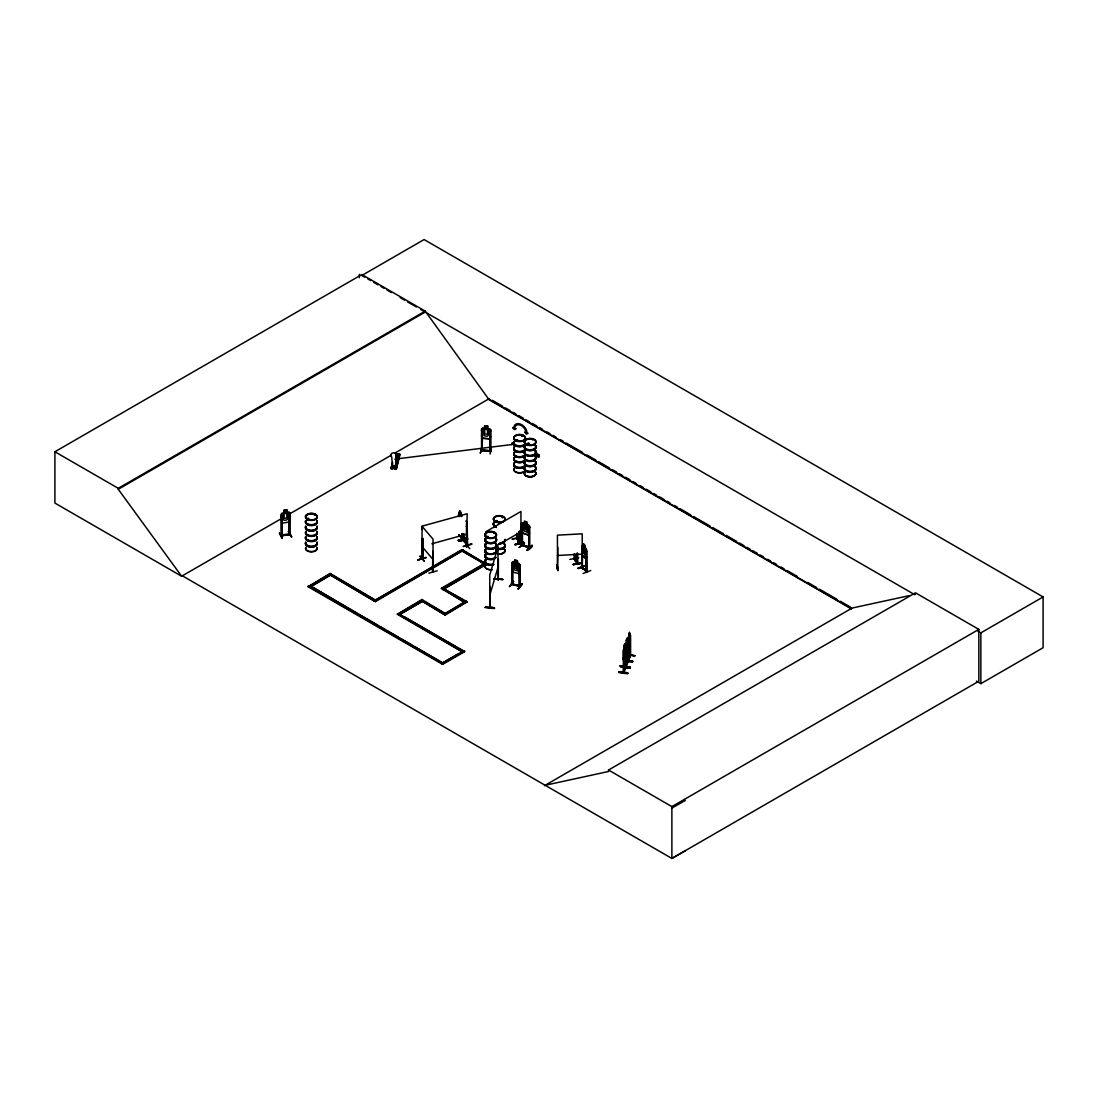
<?xml version="1.0" encoding="UTF-8"?>
<svg xmlns="http://www.w3.org/2000/svg" width="1098" height="1098" viewBox="0 0 1098 1098"><rect width="100%" height="100%" fill="white"/><g stroke="black" fill="none" stroke-linecap="round" stroke-linejoin="round"><path stroke-width="1.5" d="M462.629 534.067L462.67 539.2L462.231 537.91M467.213 545.212L463.246 540.422L463.315 533.642M463.685 540.847L463.974 533.999M463.631 540.889L463.274 539.612L463.727 540.161M625.627 667.296L623.733 671.949M625.887 643.593L625.119 667.968M625.64 666.184L626.244 665.663L625.64 666.061M626.203 665.717L628.097 661.051M627.493 662.135L628.303 637.389L628.138 661.847M628.715 660.31L628.331 659.473L628.687 660.241M630.06 656.069L630.266 635.234L630.005 655.945M630.609 655.643L630.581 635.275M498.08 578.55L498.341 579.868L498.382 559.06M485.22 607.606C491.973 605.08 502.431 610.749 485.302 607.249M494.429 608.457L485.289 607.331M395.472 467.103L396.104 457.358A3.116 2.512 14.2 0 0 396.104 453.776A3.116 2.512 14.2 0 0 391.753 453.405A3.116 2.512 14.2 0 0 391.753 457.001L392.411 466.732M625.38 652.459L625.064 655.465M628.399 647.504L630.252 640.45M630.046 643.455L630.156 640.436M467.034 545.624L466.321 545.884L467.391 545.788M618.778 672.429C636.483 675.97 624.501 670.274 618.778 672.443M621.248 666.266L621.029 666.911L630.115 668.147C624.707 665.951 609.376 664.894 630.348 667.131L630.128 667.996L621.043 666.774M623.76 660.118C630.485 660.886 641.15 662.739 623.774 659.733M630.238 667.776L621.029 666.911M630.334 667.213L621.262 665.923M521.605 545.281L521.756 523.458L524.432 523.622L524.35 521.001L526.944 521.948L528.097 530.512L526.807 532.036L524.377 531.158L523.087 528.701L523.087 524.034L524.377 523.664M521.756 545.335L521.825 544.334L522.552 545.308M529.675 547.861L528.811 547.12M417.707 560.035L426.065 557.372M426.065 557.674L417.611 560.035L425.969 557.592M393.304 466.485L394.251 465.813L393.564 465.511M393.949 466.76L394.072 465.634M623.527 649.426L623.28 672.745L625.352 667.57M625.778 666.925L626.025 666.157M628.852 636.291L628.481 660.776L630.609 655.602M577.63 553.612L577.658 563.823L574.213 558.086L574.94 558.539M577.315 563.837C572.442 557.66 575.558 561.105 574.872 554.174M574.638 558.8L577.644 562.972M577.342 553.159L577.356 563.892L577.04 553.214M309.06 519.148C307.769 520.04 307.577 517.446 308.689 519.23M307.179 519.546A5.902 3.404 0 0 1 308.401 518.997L307.728 518.558M315.016 515.168L314.275 515.14L315.277 515.058M487.059 536.551L486.977 537.347M487.224 537.21L488.212 536.551M495.994 520.562L495.514 521.536M495.871 521.193L496.763 521.015M494.375 533.477L493.661 533.134L494.567 533.367M496.31 521.44L496.433 520.644L495.596 520.919M496.543 520.685L497.023 521.303L495.733 521.509M502.211 517.556L502.582 516.966M502.664 517.556L502.294 517.625M482.557 428.234L481.555 428.961L481.583 450.853L490.641 451.511L490.655 429.675L487.622 428.549L487.622 426.051L484.575 425.873L487.622 426.051M481.542 429.03L484.589 428.316L484.685 425.9M482.338 430.54L481.5 430.485L482.338 430.54L482.228 450.907L482.379 430.361M481.542 435.728L482.557 438.143M489.612 438.788L482.475 438.28L489.612 438.788L490.655 436.386M482.049 447.6L480.279 453.323L482.008 447.6M481.583 450.825C481.185 450.056 484.685 450.482 490.641 450.77M481.473 449.837L490.545 450.77M489.571 428.769L482.502 428.206M489.763 430.938L490.586 431.006L489.763 430.938L489.79 451.511L489.859 450.496M490.037 454.092L491.382 448.698M569.835 559.39L578.783 557.743M556.892 565.182L557.839 570.603L556.7 565.209M391.135 468.654L391.753 465.566L391.739 468.119L395.637 468.448L396.007 467.419L396.364 469.066L400.015 454.627L395.033 453.666L399.645 454.05L395.994 468.873M391.053 468.654L392.645 462.217M392.329 468.585L391.382 468.366L392.604 463.548M393.015 465.868L394.429 465.991L393.015 465.868L393.015 468.091M393.482 466.307L393.962 465.538L393.729 466.636M394.429 468.215L394.429 465.991M391.382 468.352L396.007 468.736L394.758 468.956L398.505 454.531M395.06 468.805L398.739 454.229M395.349 468.997L398.999 454.558M395.445 469.011L399.645 454.298M395.747 469.038L399.645 454.05M396.337 469.079L399.301 454.599M517.254 538.898L516.636 537.718L517.254 538.157M519.793 543.414L516.636 537.718M516.636 538.459L519.601 542.316M519.519 542.288L519.45 543.592L519.478 531.171M586.565 556.782L585.989 558.841L582.269 555.286L581.775 545.637L582.228 567.858L582.544 555.876M586.62 556.837L586.071 558.813L582.269 555.286M489.9 586.881L490.12 607.743L489.749 606.988M493.633 578.879L502.925 579.442L493.716 578.55M489.694 607.688L490.175 606.974M497.847 579.758L498.067 546.694L489.763 575.023L489.749 607.729M489.763 595.336L498.067 567.007M582.228 567.076L581.748 566.458L582.324 567.872L582.187 533.82L557.427 535.165L557.51 568.064L557.839 547.49M459.17 541.369L467.611 539.022M516.554 440.71L516.952 439.79M516.705 440.01L518.036 440.435M522.14 435.481L522.703 436.084M522.511 435.604L521.893 436.112M527.246 444.498L527.438 444.621M528.605 444.498L527.616 443.729M532.544 439.914L532.804 439.447M288.76 533.93L280.841 535.083L281.815 534.946M280.827 535.865L289.748 534.287M289.68 533.779L288.856 534.644L289.748 533.546M577.891 568.599L585.879 565.772M288.801 521.989L289.845 519.34L288.87 522.058L281.966 523.211L281.074 514.18L281.994 513.123L288.815 511.929L289.886 512.684L289.68 534.52M624.021 645.953L624.68 644.087L624.652 646.722M626.382 640.12L627.04 638.267L627.013 640.903M628.893 633.93C630.074 629.429 630.362 641.74 628.783 643.799L628.427 642.659M624.021 646.791L624.433 645.748M626.382 640.957L626.807 639.928M628.893 634.768L629.319 633.738M623.431 649.467L625.352 645.844M625.805 643.648L627.713 640.024M628.317 637.444L630.032 633.395L630.197 655.588L628.715 659.665M627.562 641.891L627.946 662.204M626.176 646.118L626.011 666.953L626.34 639.983M628.687 639.928L628.495 660.721M623.897 653.818L624.556 647.546L623.65 672.786L623.884 645.802L623.884 648.3M625.146 655.437L623.417 659.5L625.037 655.424M627.411 649.604L625.791 653.681L627.507 649.604M628.852 646.146L629.923 643.401M626.011 654.573L635.097 655.808L625.901 654.477M628.18 659.939L628.166 660.735L630.225 654.82M627.411 639.681L627.727 661.682L625.544 667.323M623.691 672.69L625.723 667.625M626.052 666.857L628.097 661.792M632.475 662.314L623.403 660.941M419.738 556.562L420.205 556.027L424.267 561.298M424.212 560.913L420.081 556.425M521.756 530.156L522.497 532.997L528.591 535.193L529.456 532.928M528.577 535.206L529.483 533.024M519.121 573.801L520.123 571.509L519.176 573.732L512.629 572.017L511.819 569.231M422.181 557.99L423.238 558.168M489.53 438.761L490.545 436.359M466.499 546.077L466.581 546.818L466.321 545.884M279.455 532.997L282.241 538.528L279.455 533.285M396.776 460.035L396.666 459.225M524.075 542.398C497.998 549.645 538.185 535.673 519.189 547.339M509.692 586.606L513.246 581.693M557.4 567.79L557.921 567.46M521.262 543.565L520.315 544.526L520.974 523.815L521.289 544.251L521.276 543.483L520.589 543.922M422.181 558.951L422.277 558.415M432.502 571.729L432.859 551.306L432.722 571.921M581.762 567.433L586.62 571.962L586.565 550.112M586.085 570.713L586.895 571.866L582.105 567.309L582.173 565.95M586.854 571.797L586.401 551.086L586.058 571.523M512.615 444.114C510.899 446.186 512.135 440.984 512.931 443.002M514.358 444.759L513.507 445.184L514.358 443.112M623.225 671.88L623.225 672.703L623.65 671.99M490.133 607.688L490.23 586.908M281.802 535.906L281.733 515.387L280.923 515.525L281.143 536.057L280.923 535.302M461.984 538.789L462.354 538.006M462.656 538.377L460.144 535.604M463.987 540.738L463.548 540.079M467.556 544.32L463.631 540.285L467.624 545.116L467.254 544.43M467.556 545.061L467.185 524.336M625.544 668.064L625.64 645.089M512.519 564.248L511.764 564.043L512.519 564.248L512.533 584.616M519.272 566.074L520.178 566.115L519.272 566.074L519.327 586.469L519.409 565.909M509.746 586.263L513.288 581.638M509.335 586.524L513.713 581.391M511.682 583.628L512.752 583.683L511.86 583.409M518.215 588.555C530.91 573.925 509.801 599.055 522.25 584.04M518.215 588.967L522.223 583.724M511.682 584.369L511.819 562.533C515.827 563.233 513.054 558.388 517.35 560.653L518.599 569.135L517.213 570.754L514.633 570.054L513.26 567.68L513.26 563.013L514.633 562.56L514.688 560.007M517.35 560.653L517.213 563.26M519.107 563.699L520.081 564.839L520.04 586.634L520.123 564.797L512.656 561.943M517.062 440.682L516.348 440.476M521.783 435.824L522.772 435.851M527.575 444.388L528.248 444.196M528.509 444.621L528.124 444.58M535.508 457.07L536.359 456.137L539.063 457.166L539.063 454.668L536.359 453.803L535.508 452.239M482.187 562.807L486.455 564.852M574.281 558.855L574.281 553.776M577.63 563.027L577.191 563.796M522.579 525.064L521.701 524.968L522.579 525.064L522.415 545.541M528.742 527.493L529.634 527.589L528.742 527.493L528.783 547.875L528.92 527.328M519.176 547.367C537.1 535.275 498.519 549.714 523.705 542.728M522.662 544.883L529.634 547.133M532.091 545.294C533.697 548.437 519.683 554.627 532.146 545.349M527.177 550.304L532.201 545.706M521.701 523.499L521.701 545.281L529.552 548.094L529.538 526.258L526.944 524.446M522.566 523.005L528.618 525.05M529.538 526.258L528.563 525.105M522.511 532.983L521.838 530.169M528.591 535.193L522.566 532.928M519.162 543.071L519.162 531.226M485.714 564.482L485.824 563.645M520.411 544.416L521.042 544.1M536.455 452.143L535.604 450.866L536.455 452.143L536.455 457.962L535.591 458.36M536.455 457.962L535.508 458.305M581.775 545.637L583.354 546.255M394.758 468.956L395.664 469.024M487.059 536.73L487.773 536.373M493.798 533.326L494.045 533.299M517.597 440.614L517.433 439.763M528.454 444.525L527.122 444.58A5.806 3.349 0 0 1 527.52 438.747A5.806 3.349 0 0 1 535.934 441.931A5.806 3.349 0 0 1 526.958 444.553L527.328 444.566M422.263 559.17L422.387 538.61M432.969 571.619L433.051 539.187L422.071 526.299L421.975 559.253M521.289 544.251L520.617 544.608L521.207 523.952M517.831 542.261L524.844 545.843L518.201 542.055M182.433 575.86L181.719 576.285L54.9 503.062L54.9 451.758L361.846 274.541L425.214 311.118L488.583 399.013L851.389 608.484M361.846 274.541L361.846 275.488L424.089 239.556L1043.1 596.941L1043.1 647.724L980.857 683.656L976.41 681.076M54.9 451.758L118.268 488.336L425.214 311.118M685.317 850.785L671.88 858.444L182.35 575.819L181.623 576.23L118.268 489.283L425.214 312.065M181.623 576.23L281.459 518.585M288.952 514.303L390.943 455.382M395.376 452.815L489.296 398.601M398.656 613.59L464.632 651.677L442.631 664.372L308.126 586.73L330.127 573.389L375.379 600.153L334.341 576.464M308.126 586.73L330.127 574.021L331.404 574.13L309.416 587.457L331.404 574.762M485.33 563.549L462.066 549.48L374.102 600.894L435.673 565.346M438.61 563.658L462.066 550.112L483.875 562.711M375.379 601.004L463.342 550.222L375.379 601.635L330.127 574.872L375.379 601.635M496.049 546.173L520.974 531.789M397.38 613.7L462.066 651.677L397.38 614.331L421.934 599.522L445.198 613.59L432.008 605.972M441.355 588.308L464.632 602.377L441.355 588.308L485.33 562.917M397.38 614.331L420.479 601.004M442.823 588.103L457.482 579.634M460.419 577.946L470.671 572.017M473.609 570.329L483.875 564.399M485.151 564.509L442.631 589.681L485.151 565.141M423.21 600.894L399.946 614.331L423.21 600.894L421.934 599.522M445.39 613.494L464.44 602.486M445.198 614.441L467.199 601.745L445.198 615.072L421.934 601.004L445.198 615.072M442.823 662.794L457.482 654.326M308.126 586.085L442.631 663.741L464.632 651.045M544.443 785.701L852.117 608.059L908.801 595.734M545.157 785.276L608.525 771.496L608.525 770.027L915.471 592.81L978.84 629.387L978.84 681.227L671.88 858.444L671.88 806.605L978.84 629.387M915.471 594.279L914.758 594.704L420.795 309.512M977.92 631.172L980.857 632.873L1043.1 596.941M671.88 808.087L685.317 800.428M422.318 558.704L422.977 558.498M422.428 558.237L422.305 558.951L422.963 558.539M466.334 546.584L467.391 546.529L466.828 521.934M466.417 546.584L467.048 546.392M494.265 533.285L494.114 533.408M487.896 537.004L487.608 537.046M511.805 584.163L520.26 586.442M528.303 444.621L527.287 444.663M520.864 544.155L520.974 511.476L485.783 531.789L485.783 564.441M535.508 453.323L535.33 452.445M582.283 545.226L586.03 548.78M584.946 547.765L586.62 550.125M586.84 551.512L586.126 551.182M577.891 568.284L585.907 565.497L577.932 568.284M582.242 567.323L586.62 571.221M590.793 570.493L583.024 573.513M498.245 579.854L498.245 559.541M521.783 544.361L522.579 545.349M528.838 547.614L529.058 546.886L522.277 544.814M557.866 568.009L557.825 567.048M421.783 538.72L421.934 559.253M437.21 570.782L428.865 573.211M465.717 543.853L469.807 548.712M466.65 546.777L467.158 513.74L422.25 526.107L422.25 529.483M459.705 513.521L459.746 510.872L459.046 516.678M431.871 543.771L467.158 534.053M458.319 539.969L466.966 538.349L458.374 540.408M458.346 540.326L466.801 538.089L458.319 540.394M459.184 541.053L467.638 538.734M458.991 541.204L467.638 539.159M471.673 543.661L463.452 546.557M471.879 544.292L463.287 546.351M520.123 585.879L512.615 584.067L519.903 585.879M391.341 468.503L392.576 468.791M573.101 564.331L582.077 563.247L573.129 564.399M521.866 545.13L529.634 547.902M512.19 538.953L521.248 537.197M512.313 539.118L521.221 537.485M283.998 510.282L286.921 509.76L286.853 512.409L288.321 512.986L288.321 517.652L286.853 519.917L284.121 520.397L282.653 518.654L282.653 513.988L284.121 512.903L283.998 510.282L284.025 512.835M284.121 510.392L286.853 509.911M281.815 515.566L280.923 515.525M288.431 531.803L291.656 536.84L288.486 531.377M289.748 534.479L281.129 536.03M395.953 460.391L396.79 459.582M395.431 459.06L511.764 444.539M517.899 542.165L524.528 545.953M583.409 546.392L582.626 546.461L582.626 551.127L584.891 555.3L585.687 549.384L585.028 545.239L583.45 543.716L583.409 546.392L583.505 543.853M308.277 518.325L307.454 518.929M556.672 565.264L557.839 570.603M582.709 569.244L581.803 563.892L582.709 568.819M557.427 555.492L582.187 554.133M517.419 440.874L516.609 440.6M490.435 451.553L490.545 429.702L489.53 428.851M395.705 458.991L396.474 459.321M308.277 518.448L308.428 518.462A5.819 3.363 0 0 0 307.234 518.956M396.2 455.258L399.274 455.78L396.2 455.519M395.953 456.233L399.027 456.754L395.953 456.494M395.582 457.701L398.656 458.223L395.582 457.962M395.253 459.005L398.327 459.527L395.253 459.266M392.11 466.65L396.007 466.979L396.378 465.95L396.378 467.268L391.382 467.021M493.647 578.728L502.87 579.607M628.756 633.779L628.88 636.318M625.27 645.748L625.174 668.092M625.572 651.718L625.887 653.694L625.64 651.8M625.929 654.751L635.001 655.698M623.54 659.39L623.197 650.881M459.101 534.877L462.382 539.283L462.272 533.628M463.644 540.834L463.617 533.559M288.884 531.665L291.643 536.826M529.456 548.108L529.456 526.271M307.66 518.736L308.126 519.217M520.04 586.593L511.764 584.356L511.915 562.588M517.35 563.15L519.148 563.645M512.656 584.369L512.656 564.084M281.692 535.687L281.733 515.387M486.496 564.509L482.502 562.245L486.455 564.564M361.846 275.488L364.797 277.19M367.748 278.892L370.699 280.594M373.636 282.296L378.055 284.849M381.006 286.551L383.957 288.252M386.908 289.954L391.327 292.507M400.166 297.613L404.586 300.166M407.536 301.868L416.375 306.96M492.261 400.303L502.623 406.287M505.588 408.003L510.035 410.57M512.986 412.272L515.95 413.987M518.915 415.689L523.362 418.256M526.326 419.971L529.277 421.687M532.242 423.389L536.689 425.955M539.653 427.671L542.604 429.373M547.051 431.939L550.016 433.655M552.98 435.357L555.931 437.073M560.378 439.639L563.343 441.341M566.307 443.057L582.599 452.458M587.032 455.025L595.926 460.158M598.877 461.86L609.253 467.844M612.204 469.56L616.651 472.126M619.615 473.828L622.58 475.544M625.544 477.259L629.978 479.812M632.942 481.528L635.907 483.244M640.34 485.796L643.304 487.512M646.269 489.228L650.716 491.794M653.681 493.496L656.631 495.212M659.596 496.914L664.043 499.48M667.008 501.196L669.958 502.898M674.405 505.464L677.37 507.18M680.335 508.882L690.697 514.866M693.662 516.582L709.953 525.983M712.904 527.699L723.28 533.683M726.231 535.385L736.607 541.383M739.558 543.085L744.005 545.651M746.969 547.367L749.934 549.069M752.899 550.784L757.332 553.351M760.296 555.053L763.261 556.768M767.694 559.335L770.659 561.037M773.623 562.752L776.588 564.454M781.035 567.021L783.986 568.737M786.95 570.438L797.313 576.436M807.689 582.42L816.569 587.54M819.533 589.255L837.307 599.508M840.258 601.224L850.634 607.208M487.608 398.876L851.609 609.033M467.199 601.745L443.921 588.94M445.39 589.791L462.985 599.947M467.199 602.377L465.909 601.004L443.921 614.331M424.679 601.745L429.071 604.284M404.544 616.994L464.632 651.677M356.658 613.26L310.693 586.085L442.631 662.904L414.468 646.64M359.622 614.962L377.41 625.242M380.375 626.944L384.822 629.525M387.786 631.226L398.162 637.224M401.127 638.926L411.503 644.924M608.525 770.027L671.88 806.605M494.567 533.079L493.839 532.942M467.309 544.677L466.883 534.575M535.33 456.535L535.508 453.488M525.269 455.903A5.819 3.363 0 0 0 529.812 461.105A5.819 3.363 0 0 0 535.33 456.233A5.806 3.349 0 0 1 529.812 461.036A5.806 3.349 0 0 1 525.283 455.848L525.173 455.752M525.187 471.756L525.242 471.811A5.806 3.349 0 0 0 529.812 477.012A5.806 3.349 0 0 0 535.316 472.14M583.683 544.553L584.63 546.296L583.683 545.39M574.446 558.539L574.446 559.28M519.34 543.496L519.738 542.687M422.071 546.612L433.051 559.5M423.005 558.553L423.155 538.404M459.664 510.886L461.064 512.464L461.585 516.65M459.925 511.709L460.707 513.507L459.925 512.546M461.901 516.06L458.854 512.272L458.388 516.101M465.84 520.96L466.815 522.003M459.705 514.358L460.927 515.854M458.813 534.959L462.34 539.228M496.969 520.96L496.296 520.603A5.819 3.363 0 0 0 494.196 521.934M495.541 521.015L496.378 521.674A5.819 3.363 0 0 0 495.116 522.168M516.664 538.514L519.423 543.537M291.217 536.84L288.431 531.377M514.139 562.327L519.354 573.238M523.911 523.417L528.797 534.657M585.948 548.808L586.483 550.139M481.555 435.673L482.475 438.28M511.915 569.244L512.752 571.88M625.915 648.849L626.272 649.989L627.274 645.528L626.917 638.391M623.554 654.683L623.897 655.822L624.899 651.347L624.57 644.073M582.736 569.135L581.803 563.466M519.738 543.428L519.725 531.638M623.197 657.537L623.513 659.514M980.857 632.873L980.857 683.656M629.429 632.201L629.429 634.699M586.401 551.086L586.428 571.893M574.597 553.721L574.597 559.362M517.227 533.834L517.268 538.967M516.98 533.381L516.952 539.022M516.664 533.436L516.801 538.94M487.608 426.106L487.498 428.687L489.022 429.634L489.022 434.3L487.498 436.181L484.671 435.961L483.161 433.847L483.161 429.181L484.671 428.467L484.589 425.818M466.499 522.593L466.458 546.79M463.342 650.949L441.355 663.645M461.984 533.71L461.929 538.857M423.005 548.026L423.101 558.786M391.753 465.566L391.739 468.119M359.362 274.349L359.362 277.712M289.652 513.988L289.694 534.548M288.856 514.125L288.856 534.644M118.268 488.336L118.268 489.283M316.938 531.391A5.778 3.335 0 0 1 311.352 535.591A5.778 3.335 0 0 1 305.766 531.391M317.048 521.07A5.902 3.404 0 0 1 311.352 525.352A5.902 3.404 0 0 1 305.656 521.07M316.979 521.399A5.819 3.363 0 0 1 311.352 525.64A5.819 3.363 0 0 1 305.738 521.399M307.234 519.903A5.819 3.363 0 0 1 308.442 519.368M317.048 520.781A5.902 3.404 0 0 1 311.352 525.064A5.902 3.404 0 0 1 305.656 520.781M307.179 519.244A5.902 3.404 0 0 1 308.401 518.709M316.979 520.466A5.819 3.363 0 0 1 311.352 524.693A5.819 3.363 0 0 1 305.738 520.466M316.979 527.013A5.819 3.363 0 0 1 311.352 531.24A5.819 3.363 0 0 1 305.738 527.013M317.048 526.669A5.902 3.404 0 0 1 311.352 530.965A5.902 3.404 0 0 1 305.656 526.669M317.048 526.381A5.902 3.404 0 0 1 311.352 530.677A5.902 3.404 0 0 1 305.656 526.381M316.979 526.066A5.819 3.363 0 0 1 311.352 530.293A5.819 3.363 0 0 1 305.738 526.066M316.979 531.707A5.819 3.363 0 0 1 311.352 535.934A5.819 3.363 0 0 1 305.738 531.707M316.951 532.228A5.792 3.349 0 0 1 311.352 536.442A5.792 3.349 0 0 1 305.752 532.228M316.938 547.367A5.778 3.335 0 0 1 311.352 551.567A5.778 3.335 0 0 1 305.766 547.367M316.993 531.926A5.833 3.363 0 0 1 311.352 536.167A5.833 3.363 0 0 1 305.724 531.926M316.979 537.375A5.819 3.363 0 0 1 311.352 541.616A5.819 3.363 0 0 1 305.738 537.375M316.979 536.442A5.819 3.363 0 0 1 311.352 540.669A5.819 3.363 0 0 1 305.738 536.442M316.979 542.988A5.819 3.363 0 0 1 311.352 547.216A5.819 3.363 0 0 1 305.738 542.988M317.048 542.645A5.902 3.404 0 0 1 311.352 546.941A5.902 3.404 0 0 1 305.656 542.645M317.048 542.357A5.902 3.404 0 0 1 311.352 546.653A5.902 3.404 0 0 1 305.656 542.357M316.979 542.041A5.819 3.363 0 0 1 311.352 546.269A5.819 3.363 0 0 1 305.738 542.041M317.048 537.046A5.902 3.404 0 0 1 311.352 541.328A5.902 3.404 0 0 1 305.656 537.046M317.048 536.757A5.902 3.404 0 0 1 311.352 541.039A5.902 3.404 0 0 1 305.656 536.757M316.979 547.682A5.819 3.363 0 0 1 311.352 551.91A5.819 3.363 0 0 1 305.738 547.682M525.228 449.768A5.902 3.404 0 0 1 517.062 451.772A5.902 3.404 0 0 1 514.688 446.831M524.473 450.853A5.806 3.349 0 0 1 517.103 452.047A5.806 3.349 0 0 1 514.097 447.97M525.119 454.448A5.778 3.335 0 0 1 517.117 456.411A5.778 3.335 0 0 1 514.784 451.566M525.132 454.778A5.806 3.349 0 0 1 517.103 456.754A5.806 3.349 0 0 1 514.756 451.896M525.228 444.155A5.902 3.404 0 0 1 517.062 446.159A5.902 3.404 0 0 1 514.688 441.231M525.146 449.137A5.819 3.363 0 0 1 517.803 451.278A5.819 3.363 0 0 1 514.097 447.037M524.487 445.253A5.819 3.363 0 0 1 517.103 446.447A5.819 3.363 0 0 1 514.097 442.37M524.556 450.276A5.902 3.404 0 0 1 516.389 451.264A5.902 3.404 0 0 1 514.688 446.543M524.556 444.676A5.902 3.404 0 0 1 516.389 445.651A5.902 3.404 0 0 1 514.688 440.943M525.132 443.523A5.806 3.349 0 0 1 517.803 445.664A5.806 3.349 0 0 1 514.097 441.437M525.228 465.744A5.902 3.404 0 0 1 517.062 467.748A5.902 3.404 0 0 1 514.688 462.807M525.132 466.046A5.806 3.349 0 0 1 517.803 468.187A5.806 3.349 0 0 1 514.097 463.946M525.119 470.424A5.778 3.335 0 0 1 517.117 472.387A5.778 3.335 0 0 1 514.784 467.542M525.119 455.272A5.778 3.335 0 0 1 517.817 457.399A5.778 3.335 0 0 1 514.125 453.186M525.132 470.754A5.806 3.349 0 0 1 517.103 472.73A5.806 3.349 0 0 1 514.756 467.872M525.16 455.011A5.833 3.363 0 0 1 517.089 456.988A5.833 3.363 0 0 1 514.742 452.115M524.556 460.94A5.902 3.404 0 0 1 516.389 461.915A5.902 3.404 0 0 1 514.688 457.207M525.146 465.113A5.819 3.363 0 0 1 517.803 467.254A5.819 3.363 0 0 1 514.097 463.013M525.146 460.446A5.819 3.363 0 0 1 517.803 462.587A5.819 3.363 0 0 1 514.097 458.346M524.556 466.252A5.902 3.404 0 0 1 516.389 467.24A5.902 3.404 0 0 1 514.688 462.519M525.228 459.842A5.902 3.404 0 0 1 517.062 461.846A5.902 3.404 0 0 1 514.688 456.919M525.132 459.499A5.806 3.349 0 0 1 517.803 461.64A5.806 3.349 0 0 1 514.097 457.413M535.316 451.484A5.806 3.349 0 0 1 529.812 456.343A5.806 3.349 0 0 1 525.283 451.154M535.399 451.141A5.902 3.404 0 0 1 529.812 456.068A5.902 3.404 0 0 1 525.201 450.811M535.316 455.862A5.806 3.349 0 0 1 529.812 460.721A5.806 3.349 0 0 1 525.283 455.533M535.399 445.527A5.902 3.404 0 0 1 529.812 450.468A5.902 3.404 0 0 1 525.201 445.198M526.203 444.525A5.902 3.404 0 0 1 528.934 443.729M535.33 450.537A5.819 3.363 0 0 1 529.812 455.409A5.819 3.363 0 0 1 525.269 450.221M535.33 445.87A5.819 3.363 0 0 1 529.812 450.743A5.819 3.363 0 0 1 525.269 445.555M526.258 444.882A5.819 3.363 0 0 1 528.948 444.1M535.399 450.853A5.902 3.404 0 0 1 529.812 455.78A5.902 3.404 0 0 1 525.201 450.523M535.399 445.239A5.902 3.404 0 0 1 529.812 450.18A5.902 3.404 0 0 1 525.201 444.91M526.203 444.237A5.902 3.404 0 0 1 528.934 443.441M535.316 444.937A5.806 3.349 0 0 1 529.812 449.796A5.806 3.349 0 0 1 525.283 444.621M526.271 443.949A5.806 3.349 0 0 1 528.948 443.167M535.316 467.46A5.806 3.349 0 0 1 529.812 472.318A5.806 3.349 0 0 1 525.283 467.13M535.399 467.117A5.902 3.404 0 0 1 529.812 472.044A5.902 3.404 0 0 1 525.201 466.787M535.316 471.838A5.806 3.349 0 0 1 529.812 476.697A5.833 3.363 0 0 1 525.256 471.632M525.283 471.509A5.806 3.349 0 0 0 529.812 476.697A5.833 3.363 0 0 0 535.344 471.948M535.302 456.699A5.778 3.335 0 0 1 529.812 461.544A5.778 3.335 0 0 1 525.297 456.384M535.399 461.503A5.902 3.404 0 0 1 529.812 466.444A5.902 3.404 0 0 1 525.201 461.174M535.33 466.513A5.819 3.363 0 0 1 529.812 471.385A5.819 3.363 0 0 1 525.269 466.197M535.33 461.846A5.819 3.363 0 0 1 529.812 466.719A5.819 3.363 0 0 1 525.269 461.531M535.399 466.828A5.902 3.404 0 0 1 529.812 471.756A5.902 3.404 0 0 1 525.201 466.499M535.399 461.215A5.902 3.404 0 0 1 529.812 466.156A5.902 3.404 0 0 1 525.201 460.886M535.316 460.913A5.806 3.349 0 0 1 529.812 465.772A5.806 3.349 0 0 1 525.283 460.597M496.282 527.177A5.902 3.404 0 0 1 493.537 523.348M495.061 521.811A5.902 3.404 0 0 1 496.282 521.276M496.323 527.465A5.819 3.363 0 0 1 493.62 523.677M496.282 526.889A5.902 3.404 0 0 1 493.537 523.06M495.061 521.523A5.902 3.404 0 0 1 496.282 520.987M496.323 526.518A5.819 3.363 0 0 1 493.62 522.744M504.339 543.812A5.902 3.404 0 0 1 503.406 547.929A5.902 3.404 0 0 1 496.282 548.465M504.847 539.653A5.806 3.349 0 0 1 499.233 543.881M504.27 543.51A5.819 3.363 0 0 1 503.351 547.573A5.819 3.363 0 0 1 496.323 548.094M504.27 544.457A5.806 3.349 0 0 1 503.337 548.506A5.806 3.349 0 0 1 496.337 549.027M504.27 548.835A5.806 3.349 0 0 1 503.845 552.555A5.833 3.363 0 0 1 497.723 553.886A5.806 3.349 0 0 0 503.845 552.555A5.833 3.363 0 0 0 504.284 548.945M504.339 544.1A5.902 3.404 0 0 1 503.406 548.218A5.902 3.404 0 0 1 496.282 548.753M505.135 539.914A5.902 3.404 0 0 1 499.233 543.318M505.053 539.585A5.819 3.363 0 0 1 500.743 542.837M504.27 549.165A5.806 3.349 0 0 1 503.845 552.884A5.806 3.349 0 0 1 497.737 554.078M504.929 539.324A5.902 3.404 0 0 1 499.233 543.606M495.802 543.935A5.902 3.404 0 0 1 490.696 549.041A5.902 3.404 0 0 1 485.591 543.935M495.733 544.292A5.819 3.363 0 0 1 490.696 549.329A5.819 3.363 0 0 1 485.659 544.292M495.747 548.794A5.833 3.363 0 0 1 490.696 553.845A5.833 3.363 0 0 1 485.645 548.794M495.72 549A5.806 3.349 0 0 1 490.696 554.023A5.806 3.349 0 0 1 485.659 549M495.802 538.336A5.902 3.404 0 0 1 490.696 543.441A5.902 3.404 0 0 1 485.591 538.336M495.72 543.345A5.806 3.349 0 0 1 490.696 548.382A5.806 3.349 0 0 1 485.659 543.345M495.72 538.679A5.806 3.349 0 0 1 490.696 543.716A5.806 3.349 0 0 1 485.659 538.679M495.802 543.647A5.902 3.404 0 0 1 490.696 548.753A5.902 3.404 0 0 1 485.591 543.647M495.802 538.047A5.902 3.404 0 0 1 490.696 543.153A5.902 3.404 0 0 1 485.591 538.047M495.733 537.745A5.819 3.363 0 0 1 490.696 542.783A5.819 3.363 0 0 1 485.659 537.745M493.647 564.564A5.902 3.404 0 0 1 486.524 564.029A5.902 3.404 0 0 1 485.591 559.911M493.606 564.852A5.819 3.363 0 0 1 486.579 564.317A5.819 3.363 0 0 1 485.659 560.255M492.192 569.546A5.778 3.335 0 0 1 486.112 568.352A5.778 3.335 0 0 1 485.687 564.646M495.706 549.508A5.778 3.335 0 0 1 490.696 554.517A5.778 3.335 0 0 1 485.687 549.508M492.206 569.697A5.833 3.363 0 0 1 486.071 568.503A5.833 3.363 0 0 1 485.645 564.77M495.747 549.206A5.833 3.363 0 0 1 490.696 554.257A5.833 3.363 0 0 1 485.645 549.206M495.802 557.715A5.902 3.404 0 0 1 487.745 558.964A5.902 3.404 0 0 1 485.591 554.312M493.592 563.905A5.806 3.349 0 0 1 486.592 563.37A5.806 3.349 0 0 1 485.659 559.321M494.8 558.704A5.806 3.349 0 0 1 487.155 558.992A5.806 3.349 0 0 1 485.659 554.655M493.647 564.276A5.902 3.404 0 0 1 486.524 563.741A5.902 3.404 0 0 1 485.591 559.623M495.802 557.427A5.902 3.404 0 0 1 487.745 558.676A5.902 3.404 0 0 1 485.591 554.023M495.733 557.07A5.819 3.363 0 0 1 487.786 558.306A5.819 3.363 0 0 1 485.659 553.721M627.644 646.626L627.521 649.645L627.644 646.626M618.874 672.086L627.974 673.39L618.874 672.086M626.917 641.726L626.272 647.998L626.917 641.726M629.429 635.536L628.783 641.795L629.429 635.536M515.882 428.783L514.289 429.675L512.697 427.602L513.795 428A7.837 5.38 48 0 1 520.397 424.048A7.837 5.38 48 0 1 526.985 432.9L528.083 433.298L526.395 434.149L524.693 432.049L525.791 432.447A6.547 4.502 48 0 0 520.287 425.063A6.547 4.502 48 0 0 514.77 428.371L515.882 428.783M582.105 546.996L582.105 546.996M467.158 526.079L466.403 526.285L467.158 526.079M581.926 562.89L573.129 564.729L581.94 562.931M286.372 510.419L284.615 510.735L284.615 511.558L286.372 511.256L286.372 510.419M286.853 513.246L284.121 513.727L284.121 518.393L286.853 517.913L286.853 513.246M486.99 426.559L485.179 426.422L485.179 427.259L486.99 427.397L486.99 426.559M487.498 429.524L484.671 429.291L484.671 433.957L487.498 434.19L487.498 429.524M516.76 561.051L515.099 560.598L516.76 561.888L516.76 561.051M517.213 564.097L514.633 563.384L514.633 568.05L517.213 568.764L517.213 564.097M526.367 522.305L524.817 521.742L526.367 523.142L526.367 522.305M526.807 525.379L524.377 524.501L524.377 529.167L526.807 530.046L526.807 525.379M538.5 455.025L537.649 454.709L538.5 456.535L538.5 455.025M486.167 565.072L482.146 562.862L486.139 565.141M484.053 563.658L462.066 550.963L484.053 563.658M584.891 548.629L583.409 547.216L583.409 551.882L584.891 553.296L584.891 548.629M308.442 519.56A5.819 3.363 0 0 0 317.171 516.65A5.819 3.363 0 0 0 308.442 513.74A5.833 3.363 0 0 0 308.442 519.725A5.833 3.363 0 0 0 317.185 516.815A5.833 3.363 0 0 0 308.442 513.905A5.819 3.363 0 0 0 308.442 519.56M308.469 519.999A5.778 3.335 0 0 0 317.144 517.117A5.778 3.335 0 0 0 308.469 514.221A5.778 3.335 0 0 0 308.469 519.999M516.444 440.572A5.806 3.349 0 0 0 525.42 437.965A5.806 3.349 0 0 0 517.007 434.781A5.806 3.349 0 0 0 516.444 440.572M516.444 441.067A5.806 3.349 0 0 0 525.42 438.445A5.806 3.349 0 0 0 517.007 435.261A5.806 3.349 0 0 0 516.444 441.067M516.431 440.792A5.833 3.363 0 0 0 525.434 438.171A5.833 3.363 0 0 0 516.993 434.973A5.833 3.363 0 0 0 516.431 440.792M526.971 445.019A5.778 3.335 0 0 0 535.906 442.412A5.778 3.335 0 0 0 527.534 439.255A5.778 3.335 0 0 0 526.971 445.019M526.944 444.772A5.833 3.363 0 0 0 535.961 442.137A5.833 3.363 0 0 0 527.507 438.953A5.833 3.363 0 0 0 526.944 444.772M496.337 521.811A5.792 3.349 0 0 0 505.025 518.915A5.792 3.349 0 0 0 496.337 516.019A5.792 3.349 0 0 0 496.337 521.811M496.337 522.291A5.806 3.349 0 0 0 505.039 519.381A5.806 3.349 0 0 0 496.337 516.485A5.806 3.349 0 0 0 496.337 522.291M496.323 522.03A5.833 3.363 0 0 0 505.066 519.107A5.833 3.363 0 0 0 496.323 516.197A5.833 3.363 0 0 0 496.323 522.03M487.8 537.622A5.792 3.349 0 0 0 496.488 534.726A5.792 3.349 0 0 0 487.8 531.83A5.792 3.349 0 0 0 487.8 537.622M487.8 538.089A5.778 3.335 0 0 0 496.474 535.193A5.778 3.335 0 0 0 487.8 532.31A5.778 3.335 0 0 0 487.8 538.089M486.579 537.293A5.833 3.363 0 0 0 496.323 535.783A5.833 3.363 0 0 0 489.186 531.665A5.833 3.363 0 0 0 486.579 537.293"/></g></svg>
